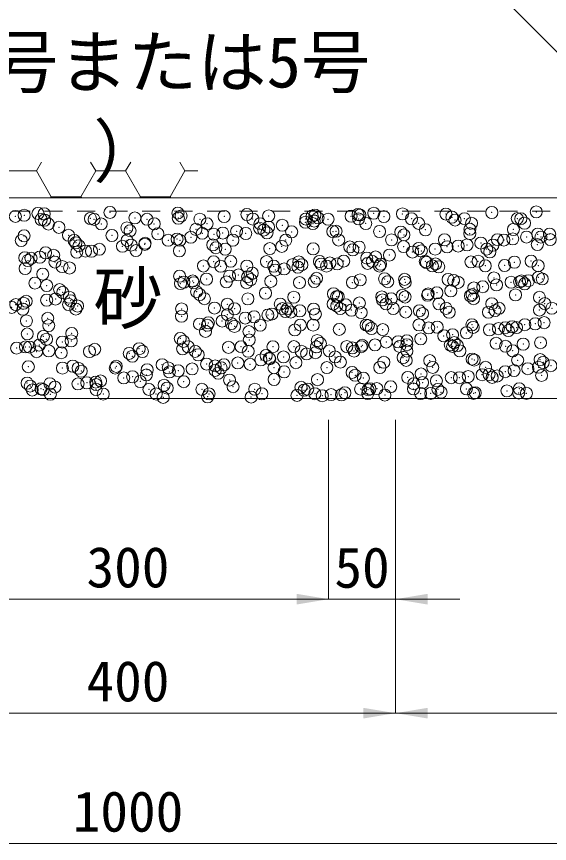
# Model space of a CAD drawing. Units: millimetres at full size; some dimension numbers follow another scale. Extents: x 40781 to 122968, y -21714 to -2620.
# Drawn here: x 88118 to 88517, y -18298 to -17680 of the extents above; entities that cross this region are included whole.
import ezdxf
from ezdxf.enums import TextEntityAlignment as Align

# ---------------------------------------------------------------- set-up
doc = ezdxf.new("R2010")
doc.units = ezdxf.units.MM
doc.header["$LTSCALE"] = 18
doc.header["$PDMODE"] = 32
doc.header["$PDSIZE"] = 9
doc.linetypes.add('USER2', pattern=[1.35, 0.75, -0.6])
for name, color, linetype, lineweight in [('0_2', 7, 'Continuous', 9), ('ハッチング', 7, 'Continuous', 5), ('寸法線', 7, 'Continuous', 9)]:
    doc.layers.add(name, color=color, linetype=linetype, lineweight=lineweight)
doc.styles.add('ＭＳ ゴシック', font='')
doc.styles.get('ＭＳ ゴシック').set_extended_font_data('MS Gothic')

# ---------------------------------------------------------------- blocks, each defined once
blk = doc.blocks.new('filled_arrow')
at = {"color": 0, "linetype": 'Continuous', "lineweight": -2}
blk.add_solid([(7.5, 1.25), (0, 0), (7.5, -1.25)], dxfattribs=at)

msp = doc.modelspace()

# ---------------------------------------------------------------- linework, layer by layer
at = {"layer": 'ハッチング'}
for p, q in [((88133.24, -17795.23), (88137.09, -17788.56)), ((88177.69, -17795.23), (88173.84, -17788.56)), ((88199.91, -17795.23), (88203.76, -17788.56)), ((88244.36, -17795.23), (88240.51, -17788.56)), ((88111.01, -17795.23), (88133.24, -17795.23)), ((88144.35, -17814.47), (88133.24, -17795.23)), ((88166.57, -17814.47), (88177.69, -17795.23)), ((88177.69, -17795.23), (88199.91, -17795.23)), ((88211.02, -17814.47), (88199.91, -17795.23)), ((88233.25, -17814.47), (88244.36, -17795.23)), ((88244.36, -17795.23), (88254.07, -17795.23)), ((88143.8, -17815.42), (88144.35, -17814.47)), ((88144.35, -17814.47), (88166.57, -17814.47)), ((88167.12, -17815.42), (88166.57, -17814.47)), ((88210.48, -17815.42), (88211.02, -17814.47)), ((88211.02, -17814.47), (88233.25, -17814.47)), ((88233.8, -17815.42), (88233.25, -17814.47))]:
    msp.add_line(p, q, dxfattribs=at)
at = {"layer": 'ハッチング', "linetype": 'USER2', "lineweight": 9}
msp.add_lwpolyline([(88401.74, -16855.42), (88711.74, -16855.42), (88711.74, -17825.42), (87691.74, -17825.42), (87691.74, -16855.42), (88001.74, -16855.42)], dxfattribs=at)
at = {"layer": 'ハッチング', "lineweight": 20}
msp.add_lwpolyline([(88001.74, -16865.42), (87701.74, -16865.42), (87701.74, -17815.42), (88701.74, -17815.42), (88701.74, -16865.42), (88401.74, -16865.42)], dxfattribs=at)
msp.add_lwpolyline([(87701.74, -17965.42), (88701.74, -17965.42), (88701.74, -17815.42), (87701.74, -17815.42)], close=True, dxfattribs=at)
at = {"layer": 'ハッチング'}
for p in [(88134.46, -17827.01), (88139.08, -17827.29), (88188.3, -17826.26), (88239.12, -17826.7), (88290.69, -17827.82), (88373.72, -17827.79), (88375.15, -17828.21), (88385.47, -17826.85), (88406.96, -17827.37), (88439.45, -17827.52), (88473.75, -17826.29), (88506.99, -17825.86), (88117.53, -17829.24), (88124.14, -17828.37), (88136.86, -17831.56), (88139.35, -17832.04), (88173.65, -17830.8), (88176.41, -17831.48), (88206.9, -17830.38), (88215.96, -17831.41), (88239.38, -17830.53), (88241.46, -17828.85), (88255.51, -17831.34), (88273.68, -17829.3), (88295.06, -17831.27), (88306.93, -17828.87), (88334.35, -17833.58), (88334.61, -17831.2), (88339.42, -17829.03), (88340.96, -17832.71), (88341.51, -17828.26), (88343.85, -17830.41), (88351.29, -17831.35), (88368.54, -17829.08), (88374.16, -17831.13), (88393.08, -17829.38), (88413.71, -17831.05), (88443.89, -17829.82), (88446.23, -17831.96), (88453.26, -17830.98), (88458.61, -17834.39), (88492.81, -17830.91), (88495.46, -17830.94), (88498.16, -17834.32), (88142.21, -17834.97), (88150.13, -17837.41), (88181.76, -17834.9), (88200.94, -17837.85), (88203.28, -17839.99), (88221.31, -17834.82), (88252.51, -17838.97), (88260.86, -17834.75), (88282.92, -17840.35), (88300.17, -17838.08), (88300.41, -17834.68), (88303.33, -17839.41), (88306.78, -17837.21), (88317.1, -17835.85), (88339.96, -17834.61), (88354.9, -17840.53), (88357.34, -17840.36), (88379.51, -17834.54), (88389.83, -17840.51), (88419.06, -17834.47), (88424.13, -17839.28), (88457.38, -17838.85), (88489.86, -17839.01), (88124.04, -17843.79), (88157.28, -17843.36), (88189.77, -17843.52), (88224.07, -17842.28), (88238.41, -17846.21), (88248.73, -17844.85), (88257.31, -17841.86), (88265.98, -17842.58), (88272.59, -17841.71), (88289.8, -17842.02), (88305.67, -17841.55), (88324.1, -17840.78), (88405.72, -17840.97), (88408.06, -17843.11), (88438.34, -17846.75), (88457.28, -17842.09), (88477.89, -17846.68), (88489.41, -17846.05), (88499.74, -17844.69), (88508.1, -17842.53), (88510.44, -17844.67), (88516.99, -17842.42), (88517.44, -17846.6), (88121.95, -17847.32), (88161.49, -17847.25), (88162.77, -17848.99), (88165.11, -17851.14), (88197.61, -17851.58), (88201.04, -17847.18), (88204.22, -17850.71), (88214.33, -17850.12), (88214.54, -17849.35), (88231.8, -17847.08), (88240.59, -17847.11), (88265.15, -17850.55), (88267.49, -17852.7), (88280.14, -17847.04), (88316.72, -17851.68), (88319.69, -17846.96), (88359.24, -17846.89), (88367.54, -17852.11), (88374.52, -17852.26), (88398.79, -17846.82), (88407.76, -17851.84), (88440.25, -17852), (88448.62, -17851.42), (88455.23, -17850.55), (88465.55, -17849.19), (88474.55, -17850.76), (88482.8, -17846.92), (88507.79, -17850.34), (88140.15, -17856.51), (88146.17, -17858.35), (88163.42, -17856.08), (88170.03, -17855.21), (88174.45, -17855.27), (88180.36, -17853.85), (88207.7, -17854.85), (88240.18, -17855), (88274.48, -17853.77), (88307.73, -17853.34), (88340.22, -17853.5), (88369.88, -17854.26), (88397.18, -17858.19), (88414.43, -17855.92), (88419.11, -17853.24), (88421.04, -17855.05), (88431.37, -17853.69), (88469.92, -17853.67), (88472.26, -17855.82), (88124.59, -17860.14), (88126.93, -17862.29), (88129.24, -17860.58), (88135.85, -17859.71), (88147.12, -17863.36), (88265.77, -17863.14), (88278.54, -17862.82), (88305.31, -17863.07), (88324.9, -17865.25), (88329.36, -17863.26), (88344.86, -17863), (88346.06, -17864.92), (88352.67, -17864.05), (88358.14, -17864.83), (88363, -17862.69), (88380.25, -17860.42), (88380.93, -17864.38), (88384.41, -17862.93), (88386.86, -17859.55), (88390.63, -17864.98), (88423.96, -17862.86), (88424.93, -17863.75), (88431.75, -17864.82), (88458.18, -17863.32), (88463.51, -17862.78), (88490.66, -17863.48), (88503.06, -17862.71), (88124.84, -17868.26), (88152.47, -17866.77), (88158.08, -17867.84), (88258.11, -17866.33), (88271.12, -17866.55), (88290.6, -17866.49), (88310.67, -17866.48), (88311.88, -17869.42), (88318.49, -17868.55), (88328.81, -17867.19), (88331.7, -17865.4), (88350.22, -17866.41), (88389.77, -17866.34), (88429.32, -17866.27), (88434.09, -17866.96), (88468.87, -17866.2), (88483.31, -17865.94), (88508.42, -17866.12), (88137.98, -17872.41), (88240.36, -17873.97), (88250.11, -17877.55), (88260.44, -17876.19), (88277.69, -17873.92), (88284.3, -17873.05), (88291.18, -17874.41), (88293.52, -17876.55), (88294.63, -17871.69), (88342.75, -17875.53), (88375.32, -17876.73), (88393.57, -17875.97), (88408.56, -17876.31), (88441.05, -17876.47), (88445.14, -17877.09), (88475.35, -17875.23), (88495.95, -17877.52), (88501.12, -17877.39), (88508.59, -17874.81), (88511.45, -17876.03), (88132.2, -17879.12), (88140.95, -17880.98), (88240.98, -17879.47), (88243.5, -17878.42), (88250.85, -17878.91), (88275.28, -17878.24), (88290.4, -17878.84), (88308.53, -17877.81), (88329.95, -17878.77), (88341.02, -17877.97), (88369.5, -17878.69), (88395.91, -17878.11), (88409.05, -17878.62), (88448.6, -17878.55), (88460.33, -17882.76), (88466.94, -17881.89), (88477.26, -17880.53), (88488.15, -17878.48), (88494.51, -17878.26), (88498.3, -17879.67), (88150.62, -17883.99), (88152.96, -17886.14), (88157.88, -17889.69), (88253, -17885.55), (88255.35, -17887.7), (88304.57, -17886.68), (88325.7, -17889.72), (88355.39, -17887.11), (88357.73, -17889.26), (88358.94, -17889.3), (88391.43, -17889.45), (88406.96, -17888.23), (88408.89, -17889.53), (88425.73, -17888.22), (88426.14, -17887.26), (88432.75, -17886.39), (88443.08, -17885.03), (88457.78, -17888.67), (88458.98, -17887.79), (88491.46, -17887.95), (88509.34, -17889.79), (88117.82, -17895.23), (88123.7, -17894.19), (88125.64, -17892.73), (88140.95, -17891.92), (88147.56, -17891.05), (88157.37, -17895.16), (88158.88, -17892.31), (88164.01, -17896.26), (88258.91, -17890.8), (88276.02, -17894.94), (88291.4, -17890.96), (88315.57, -17894.87), (88355.12, -17894.8), (88357.77, -17896.26), (88364.38, -17895.39), (88374.71, -17894.03), (88391.96, -17891.76), (88394.67, -17894.73), (88398.57, -17890.89), (88434.22, -17894.66), (88460.12, -17890.82), (88473.77, -17894.59), (88513.32, -17894.51), (88114.78, -17897.28), (88123.18, -17898.64), (88162.73, -17898.57), (88241.83, -17898.43), (88266.39, -17897.82), (88281.38, -17898.36), (88309.33, -17902.29), (88317.21, -17898.26), (88319.55, -17900.4), (88320.93, -17898.28), (88323.58, -17900.76), (88330.2, -17899.89), (88340.52, -17898.53), (88341.82, -17902.44), (88360.48, -17898.21), (88368.78, -17899.38), (88376.12, -17901.21), (88400.03, -17898.14), (88409.36, -17900.78), (88419.6, -17899.82), (88421.94, -17901.96), (88439.58, -17898.07), (88441.85, -17900.94), (88471.17, -17900.94), (88476.15, -17899.7), (88479.13, -17898), (88509.39, -17899.28), (88518.68, -17897.93), (88125.83, -17907.41), (88141.75, -17905.45), (88241.78, -17903.94), (88272.15, -17907.53), (88276.08, -17902.71), (88289.4, -17905.26), (88296.01, -17904.39), (88306.33, -17903.03), (88142.46, -17910.93), (88255.21, -17909.76), (88261.11, -17910.71), (88261.82, -17908.89), (88279.03, -17909.4), (88281.38, -17911.55), (88300.66, -17910.64), (88326.5, -17914.19), (88330.6, -17910.53), (88340.21, -17910.57), (88359.74, -17913.77), (88379.76, -17910.5), (88381.42, -17910.96), (88383.76, -17913.11), (88392.23, -17913.92), (88419.31, -17910.42), (88426.53, -17912.69), (88432.99, -17912.09), (88458.86, -17910.35), (88459.78, -17912.26), (88472.04, -17914.1), (88478.65, -17913.23), (88483.81, -17912.52), (88486.15, -17914.67), (88488.97, -17911.87), (88492.26, -17912.42), (88498.41, -17910.28), (88506.22, -17909.6), (88512.83, -17908.73), (88126.44, -17917.2), (88138.47, -17918.99), (88159.68, -17916.78), (88240.86, -17920.55), (88259.71, -17915.27), (88292.2, -17915.43), (88420.6, -17920.87), (88437.85, -17918.6), (88444.46, -17917.73), (88454.79, -17916.37), (88125.08, -17926.89), (88128.08, -17927.03), (88135.41, -17925.53), (88140.81, -17921.14), (88152.66, -17923.26), (88159.27, -17922.39), (88243.2, -17922.7), (88246.73, -17926.82), (88276.88, -17927.18), (88286.28, -17926.75), (88292.42, -17921.67), (88310.13, -17926.76), (88325.83, -17926.68), (88342.62, -17926.91), (88343.24, -17922.11), (88345.58, -17924.26), (88365.38, -17926.6), (88376.09, -17926.73), (88376.92, -17925.68), (88386.41, -17925.37), (88394.81, -17923.23), (88403.67, -17923.1), (88404.93, -17926.53), (88410.16, -17925.25), (88410.28, -17922.23), (88442.65, -17925.41), (88444.48, -17926.46), (88445.63, -17923.67), (88447.97, -17925.81), (88476.95, -17924.17), (88484.03, -17926.39), (88497.2, -17924.79), (88510.19, -17923.75), (88118.47, -17927.76), (88133.44, -17930.45), (88142.55, -17929.92), (88151.86, -17931.26), (88172.99, -17930.37), (88176.85, -17928.68), (88202.68, -17931.7), (88210.1, -17928.26), (88212.54, -17930.3), (88242.58, -17928.42), (88252.08, -17930.23), (88254.25, -17932.82), (88291.63, -17930.16), (88305.07, -17933.26), (88331.18, -17930.09), (88335.29, -17932.1), (88341.9, -17931.23), (88352.23, -17929.87), (88369.48, -17927.6), (88370.73, -17930.02), (88410.28, -17929.94), (88449.83, -17929.87), (88489.38, -17929.8), (88205.02, -17933.84), (88283.86, -17938.87), (88301.11, -17936.6), (88307.41, -17935.4), (88307.72, -17935.73), (88318.04, -17934.37), (88327.3, -17938.66), (88356.63, -17934.38), (88360.54, -17938.24), (88393.03, -17938.39), (88407.45, -17934.82), (88409.79, -17936.96), (88427.33, -17937.16), (88459.02, -17935.94), (88460.58, -17936.73), (88493.06, -17936.89), (88509.84, -17936.38), (88512.18, -17938.52), (88127.24, -17941.67), (88152.72, -17942.73), (88160.48, -17941.25), (88164.5, -17942.84), (88166.84, -17944.99), (88192.27, -17942.66), (88192.97, -17941.4), (88216.07, -17943.97), (88227.27, -17940.17), (88231.82, -17942.59), (88232.74, -17945.6), (88239.35, -17944.73), (88249.67, -17943.37), (88260.51, -17939.74), (88266.89, -17944.4), (88266.92, -17941.1), (88271.36, -17942.51), (88273.53, -17940.23), (88293, -17939.9), (88310.91, -17942.44), (88318.45, -17945.53), (88350.46, -17942.37), (88390.01, -17942.3), (88429.56, -17942.23), (88469.11, -17942.15), (88483.75, -17945.44), (88490.36, -17944.57), (88500.68, -17943.21), (88508.66, -17942.08), (88517.93, -17940.94), (88198.55, -17950.1), (88205.16, -17949.23), (88215.49, -17947.87), (88269.23, -17946.55), (88277.68, -17951.65), (88310.93, -17951.23), (88343.42, -17951.38), (88369.27, -17945.96), (88371.61, -17948.11), (88377.72, -17950.15), (88410.96, -17949.72), (88420.84, -17947.09), (88443.45, -17949.88), (88449.56, -17949.94), (88456.17, -17949.07), (88466.5, -17947.71), (88471.66, -17947.52), (88474, -17949.67), (88477.75, -17948.64), (88510.99, -17948.22), (88126.32, -17953.99), (88128.66, -17956.14), (88143.35, -17954.39), (88147.12, -17956.88), (88164.37, -17954.6), (88170.98, -17953.73), (88177.65, -17953.15), (88177.89, -17955.11), (88181.3, -17952.37), (88210.9, -17952.73), (88228.71, -17955.55), (88231.05, -17957.69), (88243.38, -17952.89), (88280.28, -17956.67), (88331.1, -17957.11), (88387.8, -17958.07), (88398.12, -17956.71), (88415.37, -17954.44), (88421.98, -17953.57), (88432.31, -17952.21), (88130.18, -17959.11), (88136.79, -17958.23), (88138.34, -17958.84), (88143.69, -17962.25), (88177.89, -17958.76), (88183.24, -17962.18), (88217.44, -17958.69), (88222.79, -17962.1), (88256.99, -17958.62), (88261.31, -17964.21), (88262.34, -17962.03), (88296.54, -17958.55), (88301.89, -17961.96), (88328.1, -17963.13), (88333.44, -17959.25), (88336.09, -17958.48), (88341.44, -17961.89), (88347, -17963.44), (88353.61, -17962.57), (88361.34, -17962.71), (88363.94, -17961.21), (88375.63, -17958.41), (88380.99, -17961.82), (88381.19, -17958.94), (88382.66, -17958.23), (88393.83, -17962.87), (88415.18, -17958.33), (88420.54, -17961.75), (88428.13, -17961.63), (88433.48, -17958.67), (88435.82, -17960.81), (88454.73, -17958.26), (88460.09, -17961.67), (88461.38, -17961.21), (88485.05, -17959.79), (88493.86, -17961.36), (88494.28, -17958.19), (88499.64, -17961.6), (88228.07, -17964.64), (88293.8, -17964.37)]:
    msp.add_point(p, dxfattribs=at)
at = {"layer": '寸法線'}
for p, q in [((88351.74, -17981.42), (88351.74, -18115.61)), ((88351.74, -17981.42), (88351.74, -18115.61)), ((88401.74, -17981.42), (88401.74, -18200.89)), ((88401.74, -17981.42), (88401.74, -18200.89)), ((88401.74, -17981.42), (88401.74, -18115.61)), ((88051.74, -18115.61), (88351.74, -18115.61)), ((88303.74, -18115.61), (88449.74, -18115.61)), ((88001.74, -18200.89), (88401.74, -18200.89)), ((88401.74, -18200.89), (88701.74, -18200.89)), ((87701.74, -18298.37), (88701.74, -18298.37))]:
    msp.add_line(p, q, dxfattribs=at)
msp.add_lwpolyline([(88401.74, -17585.42), (88743.96, -17927.65), (88901.77, -17927.65)], dxfattribs=at)

# ---------------------------------------------------------------- block references
at = {"layer": '寸法線', "xscale": 3.2, "yscale": 3.2, "rotation": 180}
for p in [(88351.74, -18115.61), (88351.74, -18115.61), (88401.74, -18200.89)]:
    msp.add_blockref('filled_arrow', p, dxfattribs=at)
at = {"layer": '寸法線', "xscale": 3.2, "yscale": 3.2}
for p in [(88401.74, -18115.61), (88401.74, -18200.89)]:
    msp.add_blockref('filled_arrow', p, dxfattribs=at)

# ---------------------------------------------------------------- texts
at = {"layer": '0_2', "style": 'ＭＳ ゴシック'}
for s, p in [('（4号または5号', (88020.44, -17694.79)), ('）', (88175.84, -17761.45))]:
    msp.add_text(s, height=37.98, dxfattribs=at).set_placement(p, align=Align.TOP_LEFT)
msp.add_text('砂', height=37.98, dxfattribs=at).set_placement((88201.74, -17890.42), align=Align.MIDDLE_CENTER)
at = {"layer": '寸法線', "style": 'ＭＳ ゴシック'}
for s, p in [('300', (88201.74, -18091.61)), ('50', (88376.74, -18091.86)), ('400', (88201.74, -18176.89)), ('1000', (88201.74, -18274.37))]:
    msp.add_text(s, height=30.38, dxfattribs=at).set_placement(p, align=Align.MIDDLE_CENTER)

doc.saveas('drawing.dxf')
